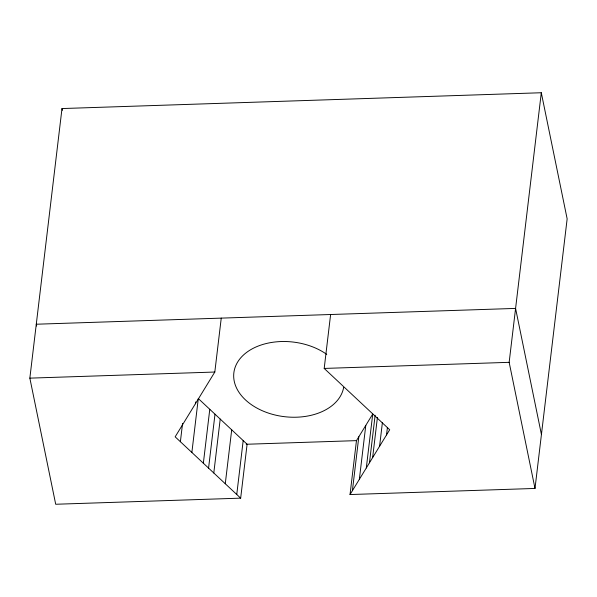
<?xml version="1.0" encoding="UTF-8"?>
<svg xmlns="http://www.w3.org/2000/svg" width="597" height="597" viewBox="0 0 597 597"><rect width="100%" height="100%" fill="white"/><g stroke="black" fill="none" stroke-linecap="round" stroke-linejoin="round"><path stroke-width="0.9" d="M191.868 452.466L198.294 398.55L247.098 444.235L240.666 498.152L55.7 504.256L29.85 378.14L61.998 108.557L541.3 92.744L567.15 218.86L535.002 488.443L350.036 494.547L356.461 440.631L372.737 414.042L366.304 467.958M180.384 441.713L182.563 423.437M195.391 403.781L195.607 401.953M203.353 463.212L209.778 409.296M240.666 498.152L175.16 436.825L214.816 372.035L221.248 318.119M208.569 468.1L215.002 414.184M213.793 472.988L220.218 419.072M225.27 483.742L231.703 429.825M236.755 494.488L243.188 440.571M350.036 494.547L389.692 429.75L324.193 368.431L330.619 314.515M352.402 490.674L358.827 436.758M359.349 479.316L365.782 425.4M369.461 462.794L375.132 415.273M372.625 457.63L377.416 417.422M379.58 446.272L382.408 422.512M386.528 434.914L387.401 427.601M535.002 488.443L509.159 362.327L541.3 92.744M29.85 378.14L214.816 372.035M324.193 368.431L509.159 362.327M246.24 444.265L356.484 440.631M541.434 434.526L515.584 308.41L36.283 324.223L36.648 326.037M61.998 108.557L62.364 110.37M343.656 387.423A55.402 37.566 6.8 0 1 270.844 413.863A55.402 37.566 6.8 0 1 241.666 356.812A55.402 37.566 6.8 0 1 326.746 354.372"/></g></svg>
